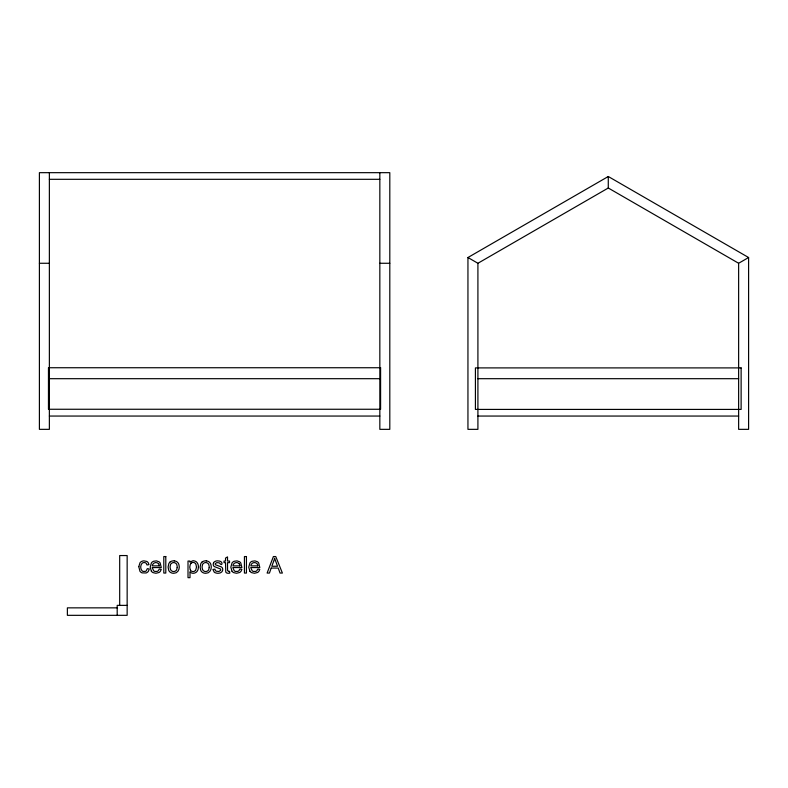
<?xml version="1.0" encoding="UTF-8"?>
<svg xmlns="http://www.w3.org/2000/svg" width="788" height="788" viewBox="0 0 788 788"><rect width="100%" height="100%" fill="white"/><g stroke="black" fill="none" stroke-linecap="round" stroke-linejoin="round"><path stroke-width="1.18" d="M191.08 563.371L190.824 563.647A3.723 3.723 0 0 0 190.213 564.7L189.809 566.838A10.008 10.008 0 0 0 189.829 567.665L190.341 569.862M467.944 257.518L477.912 263.271L477.912 429.342L467.944 429.342L467.944 257.518L608.277 176.502L748.6 257.518L748.6 429.342L738.632 429.342L738.632 263.271L748.6 257.518M478.129 263.153L608.277 188.007L738.425 263.153M49.368 179.309L379.836 179.309M39.4 263.271L49.368 263.271M379.836 263.271L389.804 263.271M49.368 378.693L379.836 378.693M477.912 378.693L738.632 378.693M49.368 416.054L379.836 416.054M477.912 416.054L738.632 416.054M159.294 565.863L152.291 565.863A3.595 3.595 0 0 1 158.496 563.676M239.926 565.863L232.923 565.863A3.595 3.595 0 0 1 239.128 563.676M127.154 605.371L117.195 605.371L117.195 615.33M117.195 607.853L67.374 607.853L67.374 615.33L127.154 615.33L127.154 555.55L119.687 555.55L119.687 605.371M228.54 571.359L227.565 570.542L227.525 562.662L229.525 562.662L229.525 561.056L227.525 561.056L227.525 556.889L225.526 558.101L225.526 561.056L224.028 561.056L224.028 562.662L225.526 562.662L225.772 571.99A1.842 1.842 0 0 0 226.215 572.62L226.471 572.817A2.088 2.088 0 0 0 226.944 573.063L227.791 573.24A7.082 7.082 0 0 0 229.82 573.073L229.525 571.3A7.269 7.269 0 0 1 228.55 571.369M206.269 560.879L206.554 560.918A5.25 5.25 0 0 1 209.677 562.455A5.289 5.289 0 0 1 210.918 564.651C212.208 568.296 210.238 573.378 205.865 573.26A7.191 7.191 0 0 1 205.067 573.24L204.486 573.162A5.152 5.152 0 0 1 201.639 571.674A4.935 4.935 0 0 1 200.713 570.266L200.113 567.065L200.832 563.607A4.758 4.758 0 0 1 201.945 562.179M174.256 560.879L174.542 560.918A5.25 5.25 0 0 1 177.664 562.455A5.289 5.289 0 0 1 178.906 564.651C180.196 568.296 178.226 573.378 173.852 573.26A7.191 7.191 0 0 1 173.055 573.24L172.474 573.162A5.152 5.152 0 0 1 169.627 571.674A4.935 4.935 0 0 1 168.701 570.266L168.1 567.065L168.819 563.607A4.758 4.758 0 0 1 169.932 562.179M249.924 571.241L248.732 567.163L249.934 562.947A5.289 5.289 0 0 1 250.702 562.12A5.033 5.033 0 0 1 252.101 561.273L254.948 560.889L257.489 561.765A5.201 5.201 0 0 1 258.671 562.898L259.823 567.557L250.732 567.557L252.17 570.778A3.447 3.447 0 0 0 253.411 571.418L255.598 571.418A3.024 3.024 0 0 0 256.297 571.103A2.847 2.847 0 0 0 256.898 570.62L257.814 569.064L259.774 569.36L259.065 571.005A4.748 4.748 0 0 1 257.577 572.482L254.475 573.26L251.599 572.64A4.984 4.984 0 0 1 249.924 571.241M232.017 571.241L230.825 567.163L232.027 562.947A5.289 5.289 0 0 1 232.795 562.12A5.033 5.033 0 0 1 234.194 561.273L237.04 560.889L239.582 561.765A5.201 5.201 0 0 1 240.764 562.898L241.916 567.557L232.824 567.557L234.263 570.778A3.447 3.447 0 0 0 235.504 571.418L237.69 571.418A3.024 3.024 0 0 0 238.39 571.103A2.847 2.847 0 0 0 238.991 570.62L239.907 569.064L241.867 569.36L241.158 571.005A4.748 4.748 0 0 1 239.67 572.482L236.567 573.26L233.691 572.64A4.984 4.984 0 0 1 232.017 571.241M151.375 571.241L150.193 567.163L151.394 562.947A5.289 5.289 0 0 1 152.163 562.12A5.033 5.033 0 0 1 153.561 561.273L156.408 560.889L158.949 561.765A5.201 5.201 0 0 1 160.122 562.898L161.284 567.557L152.192 567.557L153.63 570.778A3.447 3.447 0 0 0 154.872 571.418L157.058 571.418A3.024 3.024 0 0 0 157.758 571.103A2.847 2.847 0 0 0 158.358 570.62L159.274 569.064L161.235 569.36L160.525 571.005A4.748 4.748 0 0 1 159.038 572.482L155.935 573.26L153.059 572.64A4.984 4.984 0 0 1 151.385 571.241M608.277 176.502L608.277 188.007M379.836 172.671L379.836 429.342L389.804 429.342L389.804 172.671L39.4 172.671L39.4 429.342L49.368 429.342L49.368 172.671M239.188 563.647A3.96 3.96 0 0 1 239.867 565.863M213.499 562.987A3.29 3.29 0 0 1 214.572 561.686L215.479 561.223A6.176 6.176 0 0 1 215.863 561.095A6.146 6.146 0 0 1 217.606 560.859L219.517 561.086A5.319 5.319 0 0 1 220.325 561.381C223.043 561.972 222.137 566.533 220.059 563.725A1.95 1.95 0 0 0 219.202 562.859L216.848 562.622L215.37 563.499A1.123 1.123 0 0 0 215.459 564.75L221.329 566.917A2.925 2.925 0 0 1 222.246 567.774A2.522 2.522 0 0 1 222.531 568.335L222.689 569.005A3.891 3.891 0 0 1 222.718 569.497A3.349 3.349 0 0 1 222.393 570.945A3.763 3.763 0 0 1 222.137 571.399A3.487 3.487 0 0 1 221.428 572.187L220.453 572.778A5.378 5.378 0 0 1 219.586 573.073L218.306 573.26A9.21 9.21 0 0 1 216.887 573.201L215.134 572.728A3.576 3.576 0 0 1 214.169 572.049L212.918 569.458L214.917 569.163L215.36 570.404A2.354 2.354 0 0 0 216.276 571.211L218.936 571.487L220.551 570.404A1.517 1.517 0 0 0 220.709 569.547L220.679 569.389A1.093 1.093 0 0 0 220.482 568.985L214.228 566.533A2.778 2.778 0 0 1 213.784 566.06A3.063 3.063 0 0 1 213.509 562.996M201.905 562.12A5.841 5.841 0 0 1 206.269 560.918M195.463 570.463A3.122 3.122 0 0 1 190.272 569.891M195.434 570.433A3.083 3.083 0 0 0 195.769 569.97L196.399 567.518A10.451 10.451 0 0 0 196.409 566.67L195.956 564.385A3.339 3.339 0 0 0 195.454 563.578M191.011 563.302A3.024 3.024 0 0 1 195.503 563.538M169.883 562.12A5.841 5.841 0 0 1 174.256 560.918M158.555 563.647A3.96 3.96 0 0 1 159.235 565.863M138.796 566.631L139.939 571.251A4.964 4.964 0 0 0 141.111 572.364A4.827 4.827 0 0 0 142.037 572.866L146.095 572.975A4.718 4.718 0 0 0 147.927 571.822A4.561 4.561 0 0 0 148.479 571.142L149.296 568.966L147.297 568.66L146.253 570.847A2.807 2.807 0 0 1 145.327 571.389L143.15 571.408A2.985 2.985 0 0 1 142.244 570.955C140.195 569.074 140.195 565.035 142.273 563.164A3.044 3.044 0 0 1 143.18 562.711L143.524 562.622A3.832 3.832 0 0 1 144.499 562.573L144.972 562.642A2.512 2.512 0 0 1 146.322 563.499L146.992 564.957L148.991 564.661L148.213 562.711A4.098 4.098 0 0 0 146.745 561.42L143.849 560.869A5.802 5.802 0 0 0 141.377 561.578L141.062 561.775A4.314 4.314 0 0 0 140.008 562.76L138.796 566.631M198.409 566.976L198.152 569.103A7.043 7.043 0 0 1 197.749 570.256L197.167 571.251A4.767 4.767 0 0 1 195.828 572.492L194.863 572.965A4.846 4.846 0 0 1 192.922 573.26L192.43 573.201A3.595 3.595 0 0 1 191.336 572.827A4.216 4.216 0 0 1 190.007 571.724L190.007 577.663L188.007 577.663L188.007 561.056L189.908 561.056C189.209 564.277 192.38 559.401 194.459 560.967A4.541 4.541 0 0 1 197.079 562.583L197.818 563.844A7.634 7.634 0 0 1 198.33 565.735L198.409 566.976M177.192 567.547L176.64 569.793A3.221 3.221 0 0 1 176.197 570.433A3.418 3.418 0 0 1 170.543 569.586L170.119 567.606A9.387 9.387 0 0 1 170.119 566.503L170.582 564.484A3.3 3.3 0 0 1 171.114 563.676A3.428 3.428 0 0 1 176.187 563.676A3.556 3.556 0 0 1 176.876 564.868L177.202 566.72A9.643 9.643 0 0 1 177.192 567.547M209.204 567.547L208.653 569.793A3.221 3.221 0 0 1 208.209 570.433A3.418 3.418 0 0 1 202.555 569.586L202.132 567.606A9.387 9.387 0 0 1 202.132 566.503L202.595 564.484A3.3 3.3 0 0 1 203.127 563.676A3.428 3.428 0 0 1 208.209 563.676A3.556 3.556 0 0 1 208.889 564.868L209.214 566.72A9.643 9.643 0 0 1 209.204 567.547M271.18 568.059L269.447 573.063L267.122 573.063L273.397 556.555L275.77 556.555L282.39 573.063L280.045 573.063L278.203 568.059L271.18 568.059M273.594 561.44L271.811 566.257L277.543 566.257L274.598 558.259A18.685 18.685 0 0 1 273.594 561.44M380.594 367.74L48.462 367.74L48.462 409.258L380.594 409.258L380.594 367.74M741.124 367.897L475.42 367.897L475.42 409.415L741.124 409.415L741.124 367.897M165.795 556.555L163.796 556.555L163.796 573.063L165.795 573.063L165.795 556.555M246.437 556.555L244.428 556.555L244.428 573.063L246.437 573.063L246.437 556.555M257.834 565.863L250.83 565.863A3.595 3.595 0 0 1 257.036 563.676A3.96 3.96 0 0 1 257.774 565.863"/></g></svg>
